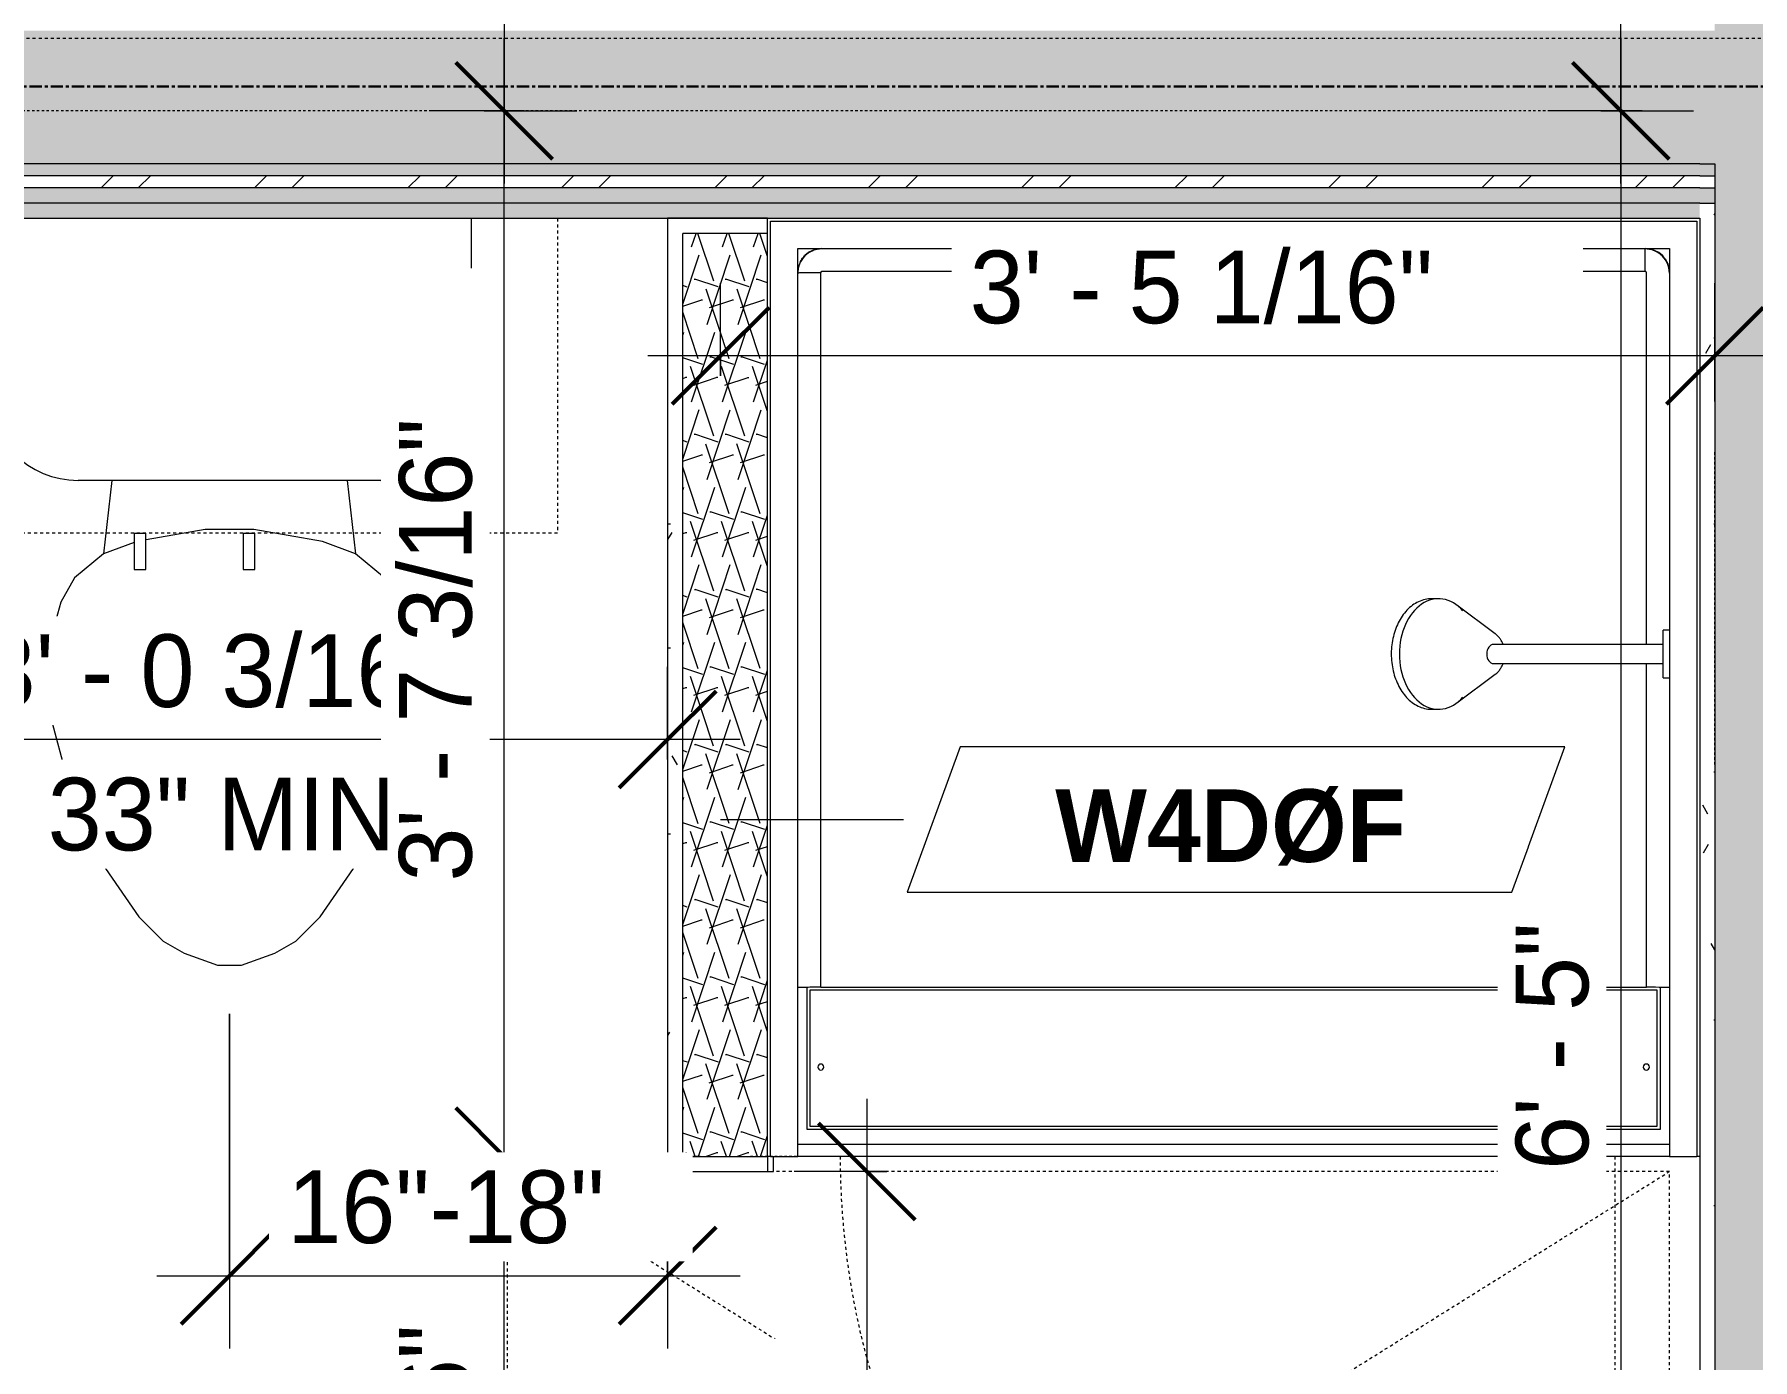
# Model space of a CAD drawing. Header units: inches. Extents: x -4058 to -1781, y 9814 to 12289.
# Drawn here: x -3556.1 to -3485.1, y 10786.6 to 10841.3 of the extents above; entities that cross this region are included whole.
import ezdxf

# ---------------------------------------------------------------- set-up
doc = ezdxf.new("R2010")
doc.units = ezdxf.units.IN
doc.header["$MEASUREMENT"] = 0
for name, pattern in [('Dash', [0.25, 0.125, -0.125]), ('Dash 3_32_', [0.1875, 0.09375, -0.09375]), ('Dash_2_', [0.25, 0.125, -0.125]), ('Grid Line 1_2_', [0.875, 0.5, -0.125, 0.125, -0.125]), ('Grid Line 1_2__2_', [0.875, 0.5, -0.125, 0.125, -0.125])]:
    doc.linetypes.add(name, pattern=pattern)
for name, color, linetype, lineweight in [('0-1', 7, 'Continuous', 5), ('A-ANNO-DIMS', 211, 'Continuous', 9), ('A-ANNO-DIMS-32', 211, 'Continuous', 9), ('A-DETL-1', 90, 'Dash 3_32_', 9), ('A-GENM', 5, 'Continuous', 9), ('A-GENM-2', 147, 'Dash', 9), ('A-WALL-1', 7, 'Continuous', 9), ('A-WALL-2', 113, 'Continuous', 9), ('A-WALL-IDEN', 211, 'Continuous', 9), ('A-WALL-PATT-1', 9, 'Continuous', 9), ('G-ANNO-SYMB-4', 111, 'Dash_2_', 9), ('I-WALL-1', 1, 'Continuous', 5), ('I-WALL-2', 7, 'Continuous', 9), ('P-SANR-FIXT', 6, 'Continuous', 9), ('P-SANR-FIXT-HDLN', 131, 'Dash', 9), ('Q-CASE', 31, 'Continuous', 9), ('Q-CASE-3', 31, 'Dash', 9), ('S-GRID-1', 1, 'Grid Line 1_2_', 9), ('S-GRID-2', 1, 'Grid Line 1_2__2_', 30)]:
    doc.layers.add(name, color=color, linetype=linetype, lineweight=lineweight)
doc.styles.add('Century Gothic', font='ufonts.com_century-gothic.ttf', dxfattribs={"height": 3})
doc.styles.add('Century Gothic_B', font='GOTHICB.TTF', dxfattribs={"height": 3})
doc.dimstyles.new('THE_DIMENSION_STRING', dxfattribs={"dimscale": 12, "dimtxt": 3.132505, "dimasz": 0.333333, "dimexe": 0.25, "dimexo": 0.166667, "dimgap": 0.041667, "dimtad": 1, "dimdec": 4, "dimrnd": 0.0625, "dimzin": 3, "dimdsep": 46, "dimlunit": 4, "dimtxsty": 'Century Gothic', "dimblk1": 'OBLIQUE', "dimblk2": 'OBLIQUE', "dimsah": 1, "dimcen": 0.09, "dimdle": 0.25, "dimazin": 0, "dimtfac": 1, "dimtdec": 4, "dimtix": 1, "dimtmove": 0, "dimatfit": 3, "dimfxl": 1, "dimtvp": 1, "dimtfill": 1, "dimfrac": 2, "dimtolj": 1, "dimtzin": 0, "dimarcsym": 2})
doc.dimstyles.new('THE_DIMENSION_STRING_2', dxfattribs={"dimscale": 12, "dimtxt": 3.132505, "dimasz": 0.333333, "dimexe": 0.25, "dimexo": 0.166667, "dimgap": 0.041667, "dimtad": 1, "dimdec": 4, "dimrnd": 0.0625, "dimzin": 3, "dimdsep": 46, "dimlunit": 4, "dimtxsty": 'Century Gothic', "dimblk1": 'OBLIQUE', "dimblk2": 'OBLIQUE', "dimsah": 1, "dimcen": 0.09, "dimdle": 0.25, "dimazin": 0, "dimtfac": 1, "dimtdec": 4, "dimtix": 1, "dimtmove": 0, "dimatfit": 3, "dimfxl": 1, "dimtvp": 1, "dimtfill": 1, "dimfrac": 2, "dimtolj": 1, "dimtzin": 0, "dimarcsym": 2})
doc.dimstyles.new('THE_DIMENSION_STRING_6', dxfattribs={"dimscale": 12, "dimtxt": 3.132505, "dimasz": 0.333333, "dimexe": 0.25, "dimexo": 0.166667, "dimgap": 0.041667, "dimtad": 1, "dimdec": 4, "dimrnd": 0.0625, "dimzin": 3, "dimdsep": 46, "dimlunit": 4, "dimtxsty": 'Century Gothic', "dimblk1": 'OBLIQUE', "dimblk2": 'OBLIQUE', "dimsah": 1, "dimcen": 0.09, "dimdle": 0.25, "dimazin": 0, "dimtfac": 1, "dimtdec": 4, "dimtix": 1, "dimtmove": 0, "dimatfit": 3, "dimfxl": 1, "dimtvp": 1, "dimtfill": 1, "dimfrac": 2, "dimtolj": 1, "dimtzin": 0, "dimarcsym": 2})
pattern_1 = [(0, (0, 0), (10.24, 2.56), [0.422, -7.258, 0.422, -7.258, -40.96]), (0, (0, 0), (10.24, 2.56), [-15.36, 0.422, -14.938, 0.422, -7.258, -17.92]), (0, (0, 0), (10.24, 2.56), [-38.4, 0.422, -4.698, 0.422, -12.378]), (120, (3.84, 1.28), (-7.33702503, 7.58810013), [0.422, -7.258, 0.422, -7.258, -40.96]), (120, (3.84, 1.28), (-7.33702503, 7.58810013), [-15.36, 0.422, -14.938, 0.422, -7.258, -17.92]), (120, (3.84, 1.28), (-7.33702503, 7.58810013), [-38.4, 0.422, -4.698, 0.422, -12.378]), (240, (5.12, 6.4), (-2.90297497, -10.14810013), [0.422, -7.258, 0.422, -7.258, -40.96]), (240, (5.12, 6.4), (-2.90297497, -10.14810013), [-15.36, 0.422, -14.938, 0.422, -7.258, -17.92]), (240, (5.12, 6.4), (-2.90297497, -10.14810013), [-38.4, 0.422, -4.698, 0.422, -12.378])]
pattern_2 = [(161.57, (0.16, 0.16), (-1.279773737, -0.000426766), [0, -9.107, 1.011, 0]), (18.43, (-0.16, 0.16), (-1.279773737, 0.000426766), [0, -9.107, 1.011, 0]), (108.43, (0.16, 0.16), (0.639452382, -3.199964008), [3.035, -7.083]), (71.57, (-0.16, 0.16), (0.639452382, 3.199964008), [3.035, -7.083])]

# ---------------------------------------------------------------- blocks, each defined once
blk = doc.blocks.new('CTR - 1st Phase - Shell_rvt-1-UNIT PLANS - 1ST FLOOR')
at = {"layer": 'S-GRID-1'}
blk.add_line((-1781.273, 10839.189), (-4041.78, 10839.189), dxfattribs=at)
blk = doc.blocks.new('CTR - 1st Phase - Common Walls_rvt-1-UNIT PLANS - 1ST FLOOR')
at = {"layer": 'A-WALL-PATT-1'}
h = blk.add_hatch(dxfattribs=at)
h.set_pattern_fill('FP_4', color=256, style=0, pattern_type=2)
h.set_pattern_definition(pattern_2)
h.paths.add_polyline_path([(-3481.174, 10716.439), (-3481.174, 10959.939), (-3486.674, 10959.939), (-3486.674, 10716.439)], flags=0)
h = blk.add_hatch(dxfattribs=at)
h.set_pattern_fill('FP_3', color=256, style=0, pattern_type=2)
h.set_pattern_definition(pattern_1)
h.paths.add_polyline_path([(-3486.674, 10717.064), (-3486.674, 10834.377), (-3487.299, 10834.377), (-3487.299, 10717.064)], flags=0)
h.paths.add_polyline_path([(-3487.299, 10842.002), (-3486.674, 10842.002), (-3486.674, 10959.314), (-3487.299, 10959.314), (-3487.299, 10842.627)], flags=0)
h = blk.add_hatch(dxfattribs=at)
h.set_pattern_fill('FP_4', color=256, style=0, pattern_type=2)
h.set_pattern_definition(pattern_2)
h.paths.add_polyline_path([(-3487.299, 10836.002), (-3486.674, 10836.002), (-3486.674, 10841.502), (-3823.824, 10841.502), (-3823.824, 10836.002), (-3494.837, 10836.002)], flags=0)
h = blk.add_hatch(dxfattribs=at)
h.set_pattern_fill('FP_16', color=256, style=0, pattern_type=2)
h.set_pattern_definition([(45, (0, 0), (-3.1678384, 3.1678384), []), (45, (0, 4.8), (-3.1678384, 3.1678384), [])])
h.paths.add_polyline_path([(-3486.674, 10835.002), (-3486.674, 10835.502), (-3823.824, 10835.502), (-3823.824, 10835.002), (-3487.299, 10835.002)], flags=0)
h = blk.add_hatch(dxfattribs=at)
h.set_pattern_fill('FP_3', color=256, style=0, pattern_type=2)
h.set_pattern_definition(pattern_1)
h.paths.add_polyline_path([(-3487.299, 10834.377), (-3486.674, 10834.377), (-3486.674, 10835.002), (-3823.824, 10835.002), (-3823.824, 10834.377), (-3494.837, 10834.377)], flags=0)
h = blk.add_hatch(dxfattribs=at)
h.set_pattern_fill('FP_3', color=256, style=0, pattern_type=2)
h.set_pattern_definition(pattern_1)
h.paths.add_polyline_path([(-3487.424, 10833.752), (-3487.299, 10833.752), (-3487.299, 10834.377), (-3823.824, 10834.377), (-3823.824, 10833.752), (-3494.837, 10833.752)], flags=0)
at = {"layer": 'I-WALL-1'}
blk.add_hatch(color=256, dxfattribs=at).paths.add_polyline_path([(-3486.674, 10835.502), (-3486.674, 10836.002), (-3823.824, 10836.002), (-3823.824, 10835.502), (-3487.299, 10835.502)], flags=0)
at = {"layer": 'A-WALL-1'}
for p, q in [((-3487.299, 10836.002), (-3823.824, 10836.002)), ((-3487.299, 10836.002), (-3486.674, 10836.002)), ((-3486.674, 10836.002), (-3486.674, 10835.502)), ((-3486.674, 10836.002), (-3486.674, 10835.502)), ((-3487.299, 10835.502), (-3823.824, 10835.502)), ((-3487.299, 10835.002), (-3823.824, 10835.002)), ((-3487.299, 10835.502), (-3486.674, 10835.502)), ((-3487.299, 10835.002), (-3486.674, 10835.002)), ((-3486.674, 10835.502), (-3486.674, 10835.002)), ((-3486.674, 10835.502), (-3486.674, 10835.002)), ((-3486.674, 10835.002), (-3486.674, 10834.377)), ((-3486.674, 10835.002), (-3486.674, 10834.377)), ((-3487.299, 10834.377), (-3823.824, 10834.377)), ((-3487.299, 10834.377), (-3486.674, 10834.377)), ((-3486.674, 10834.377), (-3486.674, 10717.064))]:
    blk.add_line(p, q, dxfattribs=at)
at = {"layer": 'I-WALL-2'}
for p, q in [((-3823.824, 10833.752), (-3525.799, 10833.752)), ((-3487.299, 10795.002), (-3487.299, 10717.064))]:
    blk.add_line(p, q, dxfattribs=at)
blk = doc.blocks.new('CTR - 1st Phase - Structure_rvt-1-UNIT PLANS - 1ST FLOOR')
at = {"layer": 'S-GRID-2'}
blk.add_line((-1781.273, 10839.189), (-4041.78, 10839.189), dxfattribs=at)
blk = doc.blocks.new('Toilet-Domestic-3D - Toilet-Domestic-3D-1352612-UNIT PLANS - 1ST FLOOR')
at = {"layer": 'P-SANR-FIXT'}
for p, q in [((-9.976, 11.75), (-9.976, 18.856)), ((9.976, 18.856), (9.976, 11.75)), ((6.25, 8.024), (-6.25, 8.024)), ((-4.862, 8.024), (-5.209, 5)), ((4.862, 8.024), (5.209, 5)), ((-1, 6), (-3.449, 5.568)), ((1, 6), (-1, 6)), ((3.836, 5.5), (1, 6)), ((-5.209, 5), (-6.401, 4)), ((-3.938, 5.463), (-5.209, 5)), ((5.209, 5), (3.836, 5.5)), ((6.401, 4), (5.209, 5)), ((-6.401, 4), (-6.968, 3)), ((6.968, 3), (6.401, 4)), ((-6.968, 3), (-7.236, 2)), ((7.236, 2), (6.968, 3)), ((-7.236, 2), (-7.413, 0.996)), ((7.413, 0.996), (7.236, 2)), ((-7.413, 0.996), (-7.5, 0)), ((7.5, 0), (7.413, 0.996)), ((-7.5, 0), (-7.326, -1.992)), ((7.326, -1.992), (7.5, 0)), ((-7.326, -1.992), (-6.788, -4)), ((6.788, -4), (7.326, -1.992)), ((-6.788, -4), (-6.06, -6)), ((6.06, -6), (6.788, -4)), ((-6.06, -6), (-5.127, -8)), ((5.127, -8), (6.06, -6)), ((-5.127, -8), (-3.74, -10)), ((3.74, -10), (5.127, -8)), ((-3.74, -10), (-2.74, -11)), ((2.74, -11), (3.74, -10)), ((-2.74, -11), (-1.874, -11.5)), ((1.874, -11.5), (2.74, -11)), ((-1.874, -11.5), (-0.5, -12)), ((-0.5, -12), (0.5, -12)), ((0.5, -12), (1.874, -11.5))]:
    blk.add_line(p, q, dxfattribs=at)
for centre, start, end in [((-6.25, 11.75), 180, 270), ((6.25, 11.75), 270, 360)]:
    blk.add_arc(centre, 3.726, start, end, dxfattribs=at)
blk = doc.blocks.new('ADA Clearances - 30_x48_-4171341-UNIT PLANS - 1ST FLOOR')
at = {"layer": 'A-GENM-2'}
for p, q in [((15, -24), (-15, 24)), ((-15, -24), (15, 24)), ((15, 24), (-15, 24)), ((-15, 24), (-15, -13)), ((15, -24), (15, 24)), ((-15, -17.375), (-15, -24)), ((-15, -24), (15, -24))]:
    blk.add_line(p, q, dxfattribs=at)
blk = doc.blocks.new('300 Series Wall Hung Cabinet_326 - 30_-2909953-UNIT PLANS - 1ST FLOOR')
at = {"layer": 'Q-CASE'}
for p, q in [((-2.012, 14.687), (-2.5, 14.687)), ((-2.5, 14.687), (-2.5, 13.188)), ((-2.012, 13.188), (-2.012, 14.687)), ((2.488, 14.687), (2, 14.687)), ((2, 14.687), (2, 13.188)), ((2.488, 13.188), (2.488, 14.687)), ((-2.012, 13.188), (-2.5, 13.188)), ((2.488, 13.188), (2, 13.188))]:
    blk.add_line(p, q, dxfattribs=at)
at = {"layer": 'Q-CASE-3'}
for p, q in [((-15, 0.187), (-15, 13.188)), ((-15, 13.188), (15, 13.188)), ((15, 13.188), (15, 0.187)), ((15, 0.187), (-15, 0.187))]:
    blk.add_line(p, q, dxfattribs=at)
blk = doc.blocks.new('The Shower - The Shower-V146-UNIT PLANS - 1ST FLOOR')
at = {"layer": 'P-SANR-FIXT'}
for p, q in [((0, -0.5), (38.5, -0.5)), ((0, -39.25), (0, -0.5)), ((0.125, -39.25), (0.125, -0.625)), ((0.125, -0.625), (38.375, -0.625)), ((38.375, -0.625), (38.375, -39.25)), ((38.5, -0.5), (38.5, -39.25)), ((1.25, -39.25), (1.25, -1.75)), ((1.25, -1.75), (37.25, -1.75)), ((1.578, -2.01), (1.51, -2.078)), ((1.731, -1.895), (1.699, -1.915)), ((2.007, -1.78), (1.932, -1.802)), ((36.25, -1.769), (2.253, -1.769)), ((36.25, -1.769), (36.25, -1.75)), ((36.568, -1.802), (36.493, -1.78)), ((36.801, -1.915), (36.772, -1.897)), ((36.99, -2.078), (36.922, -2.01)), ((37.25, -1.75), (37.25, -17.516)), ((1.302, -2.432), (1.28, -2.507)), ((1.415, -2.199), (1.397, -2.229)), ((2.2, -32.266), (2.2, -2.75)), ((36.25, -2.7), (2.253, -2.7)), ((36.3, -18.106), (36.3, -2.753)), ((37.105, -2.231), (37.085, -2.199)), ((37.22, -2.507), (37.198, -2.432)), ((36.3, -32.266), (36.3, -18.893)), ((37.25, -19.484), (37.25, -39.25)), ((1.625, -32.27), (1.625, -38.125)), ((36.75, -32.38), (1.75, -32.38)), ((1.75, -32.38), (1.75, -37.996)), ((2.2, -32.266), (36.3, -32.266)), ((36.75, -37.996), (36.75, -32.38)), ((36.875, -38.125), (36.875, -32.27)), ((1.625, -38.125), (36.875, -38.125)), ((1.75, -37.996), (36.75, -37.996)), ((1.25, -38.75), (37.25, -38.75)), ((1.25, -39.25), (1.25, -38.75)), ((37.25, -38.75), (37.25, -39.25)), ((0.125, -39.25), (0, -39.25)), ((0.125, -39.25), (1.25, -39.25)), ((37.25, -39.25), (1.25, -39.25)), ((37.25, -39.25), (38.375, -39.25)), ((38.5, -39.25), (38.375, -39.25))]:
    blk.add_line(p, q, dxfattribs=at)
for centre, radius, start, end in [((2.25, -2.75), 1, 90, 180), ((36.25, -2.75), 1, 0, 90), ((2.203, -35.563), 0.125, 0, 180), ((36.297, -35.563), 0.125, 0, 180), ((2.203, -35.563), 0.125, 180, 0), ((36.297, -35.563), 0.125, 180, 0)]:
    blk.add_arc(centre, radius, start, end, dxfattribs=at)
for centre, start_param, end_param in [((2.2, -32.284), 1.570796, 3.141593), ((36.3, -32.284), 0, 1.570796)]:
    blk.add_ellipse(centre, major_axis=(0.95, 0), ratio=0.019505, start_param=start_param, end_param=end_param, dxfattribs=at)
for points, knots in [([(2.253, -1.769), (2.186, -1.769), (2.056, -1.781), (1.804, -1.857), (1.525, -2.042), (1.34, -2.32), (1.263, -2.572), (1.25, -2.702), (1.25, -2.769)], [-0.001856, -0.001856, -0.001856, -0.001856, 0.123376, 0.248608, 0.499072, 0.749536, 0.874768, 1, 1, 1, 1]), ([(1.385, -2.249), (1.409, -2.206), (1.47, -2.117), (1.545, -2.038), (1.589, -2)], [-0.666048, -0.666048, -0.666048, -0.666048, -0.5714286, -0.4597287, -0.4597287, -0.4597287, -0.4597287]), ([(1.752, -1.883), (1.773, -1.871), (1.86, -1.825), (2.026, -1.767), (2.174, -1.75), (2.25, -1.75)], [-0.332096, -0.332096, -0.332096, -0.332096, -0.2857143, -0.1428571, 0, 0, 0, 0]), ([(36.25, -1.75), (36.307, -1.75), (36.419, -1.76), (36.588, -1.803), (36.696, -1.853), (36.75, -1.884)], [-1, -1, -1, -1, -0.8928571, -0.7857143, -0.6665409, -0.6665409, -0.6665409, -0.6665409]), ([(37.25, -2.771), (37.25, -2.705), (37.238, -2.575), (37.162, -2.322), (36.977, -2.044), (36.699, -1.858), (36.447, -1.782), (36.317, -1.769), (36.25, -1.769)], [-0.001856, -0.001856, -0.001856, -0.001856, 0.123376, 0.248608, 0.499072, 0.749536, 0.874768, 1, 1, 1, 1]), ([(36.751, -1.885), (36.794, -1.909), (36.889, -1.974), (36.972, -2.055), (37.014, -2.105)], [-0.666048, -0.666048, -0.666048, -0.666048, -0.5714286, -0.4462442, -0.4462442, -0.4462442, -0.4462442]), ([(2.253, -2.7), (2.242, -2.7), (2.24, -2.701), (2.23, -2.704), (2.224, -2.707), (2.217, -2.712), (2.212, -2.717), (2.206, -2.725), (2.202, -2.735), (2.201, -2.741), (2.2, -2.747), (2.2, -2.753)], [-1, -1, -1, -1, -0.833333, -0.75, -0.666667, -0.583333, -0.416667, -0.333333, -0.208333, -0.083333, 0, 0, 0, 0]), ([(36.3, -2.753), (36.3, -2.742), (36.299, -2.74), (36.296, -2.73), (36.293, -2.724), (36.288, -2.717), (36.283, -2.712), (36.275, -2.706), (36.265, -2.702), (36.259, -2.7), (36.253, -2.7), (36.247, -2.7)], [-1, -1, -1, -1, -0.833333, -0.75, -0.666667, -0.583333, -0.416667, -0.333333, -0.208333, -0.083333, 0, 0, 0, 0]), ([(37.117, -2.252), (37.129, -2.273), (37.157, -2.326), (37.181, -2.382), (37.193, -2.416)], [-0.332096, -0.332096, -0.332096, -0.332096, -0.2857143, -0.2167295, -0.2167295, -0.2167295, -0.2167295])]:
    blk.add_open_spline(points, degree=3, knots=knots, dxfattribs=at)
for points in [[(1.627, -1.968), (1.665, -1.937), (1.707, -1.909), (1.75, -1.884)], [(36.247, -2.7), (36.248, -2.617), (36.248, -2.452), (36.249, -2.222), (36.249, -2.026), (36.25, -1.877), (36.25, -1.816), (36.25, -1.796)], [(1.25, -2.75), (1.25, -2.735), (1.25, -2.721), (1.251, -2.707)], [(2.2, -2.753), (2.117, -2.752), (1.951, -2.752), (1.72, -2.754), (1.521, -2.756), (1.368, -2.759), (1.272, -2.764), (1.25, -2.767), (1.25, -2.769)], [(1.348, -2.319), (1.359, -2.295), (1.371, -2.272), (1.384, -2.25)], [(37.047, -2.146), (37.072, -2.179), (37.095, -2.214), (37.116, -2.25)], [(37.247, -2.673), (37.249, -2.698), (37.25, -2.724), (37.25, -2.75)]]:
    blk.add_open_spline(points, degree=3, dxfattribs=at)
at = {"layer": 'P-SANR-FIXT-HDLN'}
blk.add_line((35, -39.25), (35, -71.25), dxfattribs=at)
blk.add_arc((35, -39.25), 32, 180, 270, dxfattribs=at)
blk = doc.blocks.new('Shower Head - Shower Head-3260035-UNIT PLANS - 1ST FLOOR')
at = {"layer": 'P-SANR-FIXT'}
for p, q in [((-2.285, 9.815), (-2.285, 9.536)), ((2.285, 9.536), (2.285, 9.815)), ((-2.021, 8.783), (-0.837, 7.194)), ((0.837, 7.194), (2.021, 8.783)), ((-0.394, 7.265), (-0.394, 6.013)), ((0.394, 6.013), (0.394, 7.265)), ((-0.394, 1.002), (-0.394, 0.255)), ((0.394, 0.255), (0.394, 1.002)), ((-0.984, 0.255), (-0.984, 0)), ((-0.984, 0.255), (0.984, 0.255)), ((0.984, 0), (-0.984, 0)), ((0.984, 0), (0.984, 0.255))]:
    blk.add_line(p, q, dxfattribs=at)
at = {"layer": 'P-SANR-FIXT', "flags": 128}
for points in [[(0, 11.488), (-0.089, 11.487), (-0.178, 11.483), (-0.267, 11.476), (-0.355, 11.468), (-0.443, 11.456), (-0.53, 11.443), (-0.616, 11.426), (-0.702, 11.408), (-0.786, 11.387), (-0.869, 11.363), (-0.952, 11.337), (-1.032, 11.309), (-1.111, 11.278), (-1.189, 11.245), (-1.265, 11.21), (-1.339, 11.173), (-1.411, 11.133), (-1.481, 11.092), (-1.548, 11.048), (-1.614, 11.002), (-1.677, 10.955), (-1.737, 10.905), (-1.795, 10.853), (-1.85, 10.8), (-1.903, 10.745), (-1.952, 10.688), (-1.999, 10.629), (-2.042, 10.569), (-2.082, 10.507), (-2.119, 10.444), (-2.152, 10.38), (-2.182, 10.315), (-2.208, 10.248), (-2.23, 10.18), (-2.249, 10.112), (-2.264, 10.043), (-2.275, 9.974), (-2.282, 9.904), (-2.285, 9.833), (-2.285, 9.815)], [(2.285, 9.815), (2.283, 9.885), (2.277, 9.955), (2.267, 10.024), (2.253, 10.094), (2.236, 10.162), (2.214, 10.23), (2.189, 10.297), (2.16, 10.362), (2.128, 10.427), (2.092, 10.49), (2.053, 10.552), (2.011, 10.613), (1.965, 10.672), (1.916, 10.729), (1.865, 10.785), (1.81, 10.839), (1.753, 10.891), (1.693, 10.941), (1.631, 10.99), (1.566, 11.036), (1.499, 11.08), (1.43, 11.122), (1.358, 11.163), (1.285, 11.2), (1.21, 11.236), (1.132, 11.27), (1.054, 11.301), (0.973, 11.33), (0.892, 11.356), (0.809, 11.38), (0.725, 11.402), (0.639, 11.422), (0.553, 11.438), (0.466, 11.453), (0.379, 11.465), (0.291, 11.474), (0.202, 11.481), (0.113, 11.486), (0.024, 11.488), (0, 11.488)], [(-0.837, 7.194), (-0.813, 7.163), (-0.787, 7.133), (-0.76, 7.105), (-0.733, 7.078), (-0.705, 7.052), (-0.676, 7.029), (-0.647, 7.006), (-0.617, 6.985), (-0.587, 6.965), (-0.556, 6.947), (-0.525, 6.93), (-0.494, 6.914), (-0.462, 6.899), (-0.43, 6.885), (-0.398, 6.873)], [(0.394, 6.871), (0.426, 6.883), (0.458, 6.897), (0.489, 6.911), (0.521, 6.927), (0.552, 6.944), (0.582, 6.963), (0.613, 6.982), (0.643, 7.003), (0.672, 7.025), (0.701, 7.049), (0.729, 7.074), (0.756, 7.101), (0.783, 7.129), (0.809, 7.159), (0.834, 7.19), (0.837, 7.194)], [(-0.394, 6.013), (-0.394, 5.808), (-0.394, 5.596), (-0.394, 5.377), (-0.394, 5.15), (-0.394, 4.917), (-0.394, 4.678), (-0.394, 4.433), (-0.394, 4.182), (-0.394, 3.926), (-0.394, 3.666), (-0.394, 3.401), (-0.394, 3.132), (-0.394, 2.86), (-0.394, 2.585), (-0.394, 2.308), (-0.394, 2.028), (-0.394, 1.747), (-0.394, 1.465), (-0.394, 1.182), (-0.394, 1.002)], [(0.394, 1.002), (0.394, 1.285), (0.394, 1.568), (0.394, 1.85), (0.394, 2.131), (0.394, 2.41), (0.394, 2.686), (0.394, 2.96), (0.394, 3.231), (0.394, 3.498), (0.394, 3.761), (0.394, 4.02), (0.394, 4.274), (0.394, 4.523), (0.394, 4.766), (0.394, 5.003), (0.394, 5.234), (0.394, 5.458), (0.394, 5.674), (0.394, 5.884), (0.394, 6.013)]]:
    blk.add_lwpolyline(points, dxfattribs=at)
at = {"layer": 'P-SANR-FIXT'}
for centre, major_axis, start_param, end_param in [((0, 9.536), (-2.285, 0), 4.712389, 6.956384), ((0, 9.536), (2.285, 0), 5.609987, 7.853982), ((0, 7.265), (-0.394, 0), 4.712389, 6.283185), ((0, 7.265), (-0.394, 0), 3.141593, 4.712389)]:
    blk.add_ellipse(centre, major_axis=major_axis, ratio=0.707107, start_param=start_param, end_param=end_param, dxfattribs=at)
blk = doc.blocks.new('DIMBLOCK102-UNIT PLANS - 1ST FLOOR')
at = {"layer": 'A-ANNO-DIMS-32'}
for p, q in [((-3490.553, 10841.189), (-3490.553, 10761.189)), ((-3489.725, 10838.189), (-3493.553, 10838.189)), ((-3490.553, 10838.189), (-3489.725, 10838.189)), ((-3489.725, 10761.189), (-3493.553, 10761.189)), ((-3490.553, 10761.189), (-3489.725, 10761.189))]:
    blk.add_line(p, q, dxfattribs=at)
at = {"layer": 'A-ANNO-DIMS-32', "lineweight": 50}
for p, q in [((-3490.553, 10838.189), (-3492.553, 10840.189)), ((-3490.553, 10838.189), (-3488.553, 10836.189)), ((-3490.553, 10761.189), (-3492.553, 10763.189)), ((-3490.553, 10761.189), (-3488.553, 10759.189))]:
    blk.add_line(p, q, dxfattribs=at)
at = {"layer": 'A-ANNO-DIMS-32', "color": 0, "insert": (-3494.898, 10794.444), "char_height": 3, "width": 12.58969, "attachment_point": 1, "rotation": 90, "line_spacing_factor": 0.984502, "style": 'Century Gothic', "bg_fill": 3, "box_fill_scale": 1.25, "bg_fill_color": 256, "bg_fill_true_color": 13158600, "bg_fill_transparency": 0}
blk.add_mtext('6\' - 5"', dxfattribs=at)
blk = doc.blocks.new('_Oblique')
at = {"color": 0, "linetype": 'ByBlock', "lineweight": -2}
blk.add_line((-0.5, -0.5), (0.5, 0.5), dxfattribs=at)
blk = doc.blocks.new('DIMBLOCK110-UNIT PLANS - 1ST FLOOR')
at = {"layer": 'A-ANNO-DIMS-32', "lineweight": 50}
for p, q in [((-3490.553, 10915.189), (-3492.553, 10917.189)), ((-3490.553, 10915.189), (-3488.553, 10913.189)), ((-3490.553, 10838.189), (-3492.553, 10840.189)), ((-3490.553, 10838.189), (-3488.553, 10836.189))]:
    blk.add_line(p, q, dxfattribs=at)
at = {"layer": 'A-ANNO-DIMS-32'}
for p, q in [((-3491.381, 10915.189), (-3487.553, 10915.189)), ((-3490.553, 10915.189), (-3491.381, 10915.189)), ((-3490.553, 10835.189), (-3490.553, 10915.189)), ((-3491.381, 10838.189), (-3487.553, 10838.189)), ((-3490.553, 10838.189), (-3491.381, 10838.189))]:
    blk.add_line(p, q, dxfattribs=at)
at = {"layer": 'A-ANNO-DIMS-32', "color": 0, "insert": (-3494.898, 10871.444), "char_height": 3, "width": 12.58969, "attachment_point": 1, "rotation": 90, "line_spacing_factor": 0.984502, "style": 'Century Gothic', "bg_fill": 3, "box_fill_scale": 1.25, "bg_fill_color": 256, "bg_fill_true_color": 13158600, "bg_fill_transparency": 0}
blk.add_mtext('6\' - 5"', dxfattribs=at)
blk = doc.blocks.new('DIMBLOCK314-UNIT PLANS - 1ST FLOOR')
at = {"layer": 'A-ANNO-DIMS-32'}
for p, q in [((-3566.111, 10811.39), (-3566.111, 10815.219)), ((-3529.924, 10811.39), (-3529.924, 10815.219)), ((-3526.924, 10812.219), (-3569.111, 10812.219)), ((-3566.111, 10812.219), (-3566.111, 10811.39)), ((-3529.924, 10812.219), (-3529.924, 10811.39))]:
    blk.add_line(p, q, dxfattribs=at)
at = {"layer": 'A-ANNO-DIMS-32', "lineweight": 50}
for p, q in [((-3566.111, 10812.219), (-3564.111, 10814.219)), ((-3529.924, 10812.219), (-3527.924, 10814.219)), ((-3566.111, 10812.219), (-3568.111, 10810.219)), ((-3529.924, 10812.219), (-3531.924, 10810.219))]:
    blk.add_line(p, q, dxfattribs=at)
at = {"layer": 'A-ANNO-DIMS-32', "color": 0, "char_height": 3, "attachment_point": 1, "line_spacing_factor": 0.984502, "style": 'Century Gothic', "bg_fill": 3, "box_fill_scale": 1.25, "bg_fill_color": 256, "bg_fill_true_color": 13158600, "bg_fill_transparency": 0}
for s, insert, width in [('3\' - 0 3/16"', (-3558.26, 10816.564), 24.5827), ('33" MIN', (-3555.526, 10810.641), 18.01936)]:
    blk.add_mtext(s, dxfattribs=dict(at, insert=insert, width=width))
blk = doc.blocks.new('Wall Tag - Arch Wall-3956453-UNIT PLANS - 1ST FLOOR')
at = {"layer": 'A-WALL-IDEN'}
for p, q in [((-0.3561, 0.0937), (-0.4244, -0.0937)), ((0.4244, 0.0937), (-0.3561, 0.0937)), ((0.3561, -0.0937), (0.4244, 0.0937)), ((-0.4244, -0.0937), (0.3561, -0.0937))]:
    blk.add_line(p, q, dxfattribs=at)
blk = doc.blocks.new('DIMBLOCK423-UNIT PLANS - 1ST FLOOR')
at = {"layer": 'A-ANNO-DIMS-32', "lineweight": 50}
for p, q in [((-3536.672, 10795.002), (-3538.672, 10797.002)), ((-3536.672, 10795.002), (-3534.672, 10793.002)), ((-3536.672, 10761.189), (-3538.672, 10763.189)), ((-3536.672, 10761.189), (-3534.672, 10759.189))]:
    blk.add_line(p, q, dxfattribs=at)
at = {"layer": 'A-ANNO-DIMS-32'}
for p, q in [((-3528.573, 10795.002), (-3539.672, 10795.002)), ((-3536.672, 10761.189), (-3536.672, 10795.002)), ((-3536.672, 10795.002), (-3528.573, 10795.002)), ((-3537.5, 10761.189), (-3533.672, 10761.189)), ((-3536.672, 10761.189), (-3537.5, 10761.189))]:
    blk.add_line(p, q, dxfattribs=at)
at = {"layer": 'A-ANNO-DIMS-32', "color": 0, "insert": (-3541.017, 10766.684), "char_height": 3, "width": 27.38704, "attachment_point": 1, "rotation": 90, "line_spacing_factor": 0.984502, "style": 'Century Gothic', "bg_fill": 3, "box_fill_scale": 1.25, "bg_fill_color": 256, "bg_fill_true_color": 13158600, "bg_fill_transparency": 0}
blk.add_mtext('2\' - 9 13/16"', dxfattribs=at)
blk = doc.blocks.new('DIMBLOCK424-UNIT PLANS - 1ST FLOOR')
at = {"layer": 'A-ANNO-DIMS-32'}
for p, q in [((-3536.672, 10795.002), (-3536.672, 10841.189)), ((-3537.5, 10838.189), (-3533.672, 10838.189)), ((-3536.672, 10838.189), (-3537.5, 10838.189)), ((-3528.573, 10795.002), (-3539.672, 10795.002)), ((-3536.672, 10795.002), (-3528.573, 10795.002))]:
    blk.add_line(p, q, dxfattribs=at)
at = {"layer": 'A-ANNO-DIMS-32', "lineweight": 50}
for p, q in [((-3536.672, 10838.189), (-3538.672, 10840.189)), ((-3536.672, 10838.189), (-3534.672, 10836.189)), ((-3536.672, 10795.002), (-3538.672, 10797.002)), ((-3536.672, 10795.002), (-3534.672, 10793.002))]:
    blk.add_line(p, q, dxfattribs=at)
at = {"layer": 'A-ANNO-DIMS-32', "color": 0, "insert": (-3541.017, 10806.353), "char_height": 3, "width": 24.5827, "attachment_point": 1, "rotation": 90, "line_spacing_factor": 0.984502, "style": 'Century Gothic', "bg_fill": 3, "box_fill_scale": 1.25, "bg_fill_color": 256, "bg_fill_true_color": 13158600, "bg_fill_transparency": 0}
blk.add_mtext('3\' - 7 3/16"', dxfattribs=at)
blk = doc.blocks.new('DIMBLOCK429-UNIT PLANS - 1ST FLOOR')
at = {"layer": 'A-ANNO-DIMS-32', "lineweight": 50}
for p, q in [((-3536.672, 10881.377), (-3538.672, 10883.377)), ((-3536.672, 10881.377), (-3534.672, 10879.377)), ((-3536.672, 10838.189), (-3538.672, 10840.189)), ((-3536.672, 10838.189), (-3534.672, 10836.189))]:
    blk.add_line(p, q, dxfattribs=at)
at = {"layer": 'A-ANNO-DIMS-32'}
for p, q in [((-3528.573, 10881.377), (-3539.672, 10881.377)), ((-3536.672, 10881.377), (-3536.672, 10835.189)), ((-3536.672, 10881.377), (-3528.573, 10881.377)), ((-3535.844, 10838.189), (-3539.672, 10838.189)), ((-3536.672, 10838.189), (-3535.844, 10838.189))]:
    blk.add_line(p, q, dxfattribs=at)
at = {"layer": 'A-ANNO-DIMS-32', "color": 0, "insert": (-3541.017, 10849.54), "char_height": 3, "width": 24.5827, "attachment_point": 1, "rotation": 90, "line_spacing_factor": 0.984502, "style": 'Century Gothic', "bg_fill": 3, "box_fill_scale": 1.25, "bg_fill_color": 256, "bg_fill_true_color": 13158600, "bg_fill_transparency": 0}
blk.add_mtext('3\' - 7 3/16"', dxfattribs=at)
blk = doc.blocks.new('DIMBLOCK1329-UNIT PLANS - 1ST FLOOR')
at = {"layer": 'A-ANNO-DIMS-32'}
for p, q in [((-3548.017, 10800.896), (-3548.017, 10787.073)), ((-3548.017, 10790.073), (-3548.017, 10800.896)), ((-3529.924, 10792.377), (-3529.924, 10787.073)), ((-3529.924, 10790.073), (-3529.924, 10792.377)), ((-3551.017, 10790.073), (-3526.924, 10790.073))]:
    blk.add_line(p, q, dxfattribs=at)
at = {"layer": 'A-ANNO-DIMS-32', "lineweight": 50}
for p, q in [((-3548.017, 10790.073), (-3546.017, 10792.073)), ((-3529.924, 10790.073), (-3527.924, 10792.073)), ((-3548.017, 10790.073), (-3550.017, 10788.073)), ((-3529.924, 10790.073), (-3531.924, 10788.073))]:
    blk.add_line(p, q, dxfattribs=at)
at = {"layer": 'A-ANNO-DIMS-32', "color": 0, "insert": (-3545.633, 10794.419), "char_height": 3, "width": 15.99069, "attachment_point": 1, "line_spacing_factor": 0.984502, "style": 'Century Gothic', "bg_fill": 3, "box_fill_scale": 1.25, "bg_fill_color": 256, "bg_fill_true_color": 13158600, "bg_fill_transparency": 0}
blk.add_mtext('16"-18"', dxfattribs=at)
blk = doc.blocks.new('DIMBLOCK1330-UNIT PLANS - 1ST FLOOR')
at = {"layer": 'A-ANNO-DIMS-32'}
for p, q in [((-3527.736, 10827.239), (-3527.736, 10831.068)), ((-3486.674, 10826.185), (-3486.674, 10831.068)), ((-3483.674, 10828.068), (-3530.736, 10828.068)), ((-3527.736, 10828.068), (-3527.736, 10827.239)), ((-3486.674, 10828.068), (-3486.674, 10826.185))]:
    blk.add_line(p, q, dxfattribs=at)
at = {"layer": 'A-ANNO-DIMS-32', "lineweight": 50}
for p, q in [((-3527.736, 10828.068), (-3525.736, 10830.068)), ((-3486.674, 10828.068), (-3484.674, 10830.068)), ((-3527.736, 10828.068), (-3529.736, 10826.068)), ((-3486.674, 10828.068), (-3488.674, 10826.068))]:
    blk.add_line(p, q, dxfattribs=at)
at = {"layer": 'A-ANNO-DIMS-32', "color": 0, "insert": (-3517.448, 10832.413), "char_height": 3, "width": 24.5827, "attachment_point": 1, "line_spacing_factor": 0.984502, "style": 'Century Gothic', "bg_fill": 3, "box_fill_scale": 1.25, "bg_fill_color": 256, "bg_fill_true_color": 13158600, "bg_fill_transparency": 0}
blk.add_mtext('3\' - 5 1/16"', dxfattribs=at)
blk = doc.blocks.new('DIMBLOCK1354-UNIT PLANS - 1ST FLOOR')
at = {"layer": 'A-ANNO-DIMS-32'}
for p, q in [((-3521.695, 10797.377), (-3521.695, 10761.377)), ((-3520.867, 10794.377), (-3524.695, 10794.377)), ((-3521.695, 10794.377), (-3520.867, 10794.377)), ((-3520.867, 10764.377), (-3524.695, 10764.377)), ((-3521.695, 10764.377), (-3520.867, 10764.377))]:
    blk.add_line(p, q, dxfattribs=at)
at = {"layer": 'A-ANNO-DIMS-32', "lineweight": 50}
for p, q in [((-3521.695, 10794.377), (-3523.695, 10796.377)), ((-3521.695, 10794.377), (-3519.695, 10792.377)), ((-3521.695, 10764.377), (-3523.695, 10766.377)), ((-3521.695, 10764.377), (-3519.695, 10762.377))]:
    blk.add_line(p, q, dxfattribs=at)
at = {"layer": 'A-ANNO-DIMS-32', "color": 0, "char_height": 3, "attachment_point": 1, "rotation": 90, "line_spacing_factor": 0.984502, "style": 'Century Gothic', "bg_fill": 3, "box_fill_scale": 1.25, "bg_fill_color": 256, "bg_fill_true_color": 13158600, "bg_fill_transparency": 0}
for s, insert, width in [('2\' - 6"', (-3526.04, 10774.131), 12.58969), ('MIN.', (-3520.118, 10774.852), 10.85935)]:
    blk.add_mtext(s, dxfattribs=dict(at, insert=insert, width=width))

msp = doc.modelspace()

# ---------------------------------------------------------------- block references
at = {"layer": '0-1'}
msp.add_blockref('CTR - 1st Phase - Shell_rvt-1-UNIT PLANS - 1ST FLOOR', (0, 0), dxfattribs=at)

# ---------------------------------------------------------------- next in the draw order: block references
msp.add_blockref('CTR - 1st Phase - Common Walls_rvt-1-UNIT PLANS - 1ST FLOOR', (0, 0), dxfattribs=at)

# ---------------------------------------------------------------- next in the draw order: block references
msp.add_blockref('CTR - 1st Phase - Structure_rvt-1-UNIT PLANS - 1ST FLOOR', (0, 0), dxfattribs=at)

# ---------------------------------------------------------------- next in the draw order: hatches: boundary and pattern name
at = {"layer": 'A-WALL-PATT-1'}
h = msp.add_hatch(dxfattribs=at)
h.set_pattern_fill('FP_3', color=256, style=0, pattern_type=2)
h.set_pattern_definition(pattern_1)
h.paths.add_polyline_path([(-3525.79874, 10794.3769), (-3525.79874, 10795.0019), (-3529.29874, 10795.0019), (-3529.29874, 10833.1269), (-3525.79874, 10833.1269), (-3525.79874, 10833.7519), (-3529.92374, 10833.7519), (-3529.92374, 10794.3769), (-3529.14979, 10794.3769)], flags=0)
h = msp.add_hatch(dxfattribs=at)
h.set_pattern_fill('FP_4', color=256, style=0, pattern_type=2)
h.set_pattern_definition(pattern_2)
h.paths.add_polyline_path([(-3525.79874, 10795.0019), (-3525.79874, 10833.1269), (-3529.29874, 10833.1269), (-3529.29874, 10795.0019), (-3529.14979, 10795.0019)], flags=0)

# ---------------------------------------------------------------- next in the draw order: linework, layer by layer
at = {"layer": 'A-DETL-1'}
for p, q in [((-3489.67374, 10838.1894), (-3615.67374, 10838.1894)), ((-3489.67374, 10838.1894), (-3615.67374, 10838.1894)), ((-3486.67374, 10811.18481), (-3486.67374, 10824.18481)), ((-3517.19765, 10795.0019), (-3526.57265, 10795.0019))]:
    msp.add_line(p, q, dxfattribs=at)
at = {"layer": 'A-WALL-2'}
for p, q in [((-3529.92374, 10833.7519), (-3529.92374, 10794.3769)), ((-3525.79874, 10833.7519), (-3529.92374, 10833.7519)), ((-3529.29874, 10795.0019), (-3529.29874, 10833.1269)), ((-3525.79874, 10833.1269), (-3529.29874, 10833.1269)), ((-3529.29874, 10795.0019), (-3525.79874, 10795.0019)), ((-3525.79874, 10795.0019), (-3525.79874, 10794.3769)), ((-3525.54874, 10794.3769), (-3525.54874, 10795.0019)), ((-3529.92374, 10794.3769), (-3525.54874, 10794.3769))]:
    msp.add_line(p, q, dxfattribs=at)
at = {"layer": 'G-ANNO-SYMB-4'}
msp.add_line((-3861.6491, 10841.1894), (-3435.32374, 10841.1894), dxfattribs=at)

# ---------------------------------------------------------------- next in the draw order: block references
at = {"layer": 'A-GENM', "rotation": 270.0000000000447}
msp.add_blockref('ADA Clearances - 30_x48_-4171341-UNIT PLANS - 1ST FLOOR', (-3512.54874, 10779.3769), dxfattribs=at)
at = {"layer": 'P-SANR-FIXT'}
for name, p in [('Toilet-Domestic-3D - Toilet-Domestic-3D-1352612-UNIT PLANS - 1ST FLOOR', (-3548.01749, 10814.89608)), ('The Shower - The Shower-V146-UNIT PLANS - 1ST FLOOR', (-3525.79874, 10834.2519))]:
    msp.add_blockref(name, p, dxfattribs=at)
at = {"layer": 'P-SANR-FIXT', "rotation": 89.99999999984294}
msp.add_blockref('Shower Head - Shower Head-3260035-UNIT PLANS - 1ST FLOOR', (-3488.54874, 10815.7519), dxfattribs=at)
at = {"layer": 'Q-CASE', "rotation": 180}
msp.add_blockref('300 Series Wall Hung Cabinet_326 - 30_-2909953-UNIT PLANS - 1ST FLOOR', (-3549.46694, 10833.93481), dxfattribs=at)

# ---------------------------------------------------------------- next in the draw order: texts
at = {"layer": 'A-WALL-IDEN', "insert": (-3513.91487, 10810.16568), "char_height": 3, "width": 17.978, "attachment_point": 1, "style": 'Century Gothic_B'}
msp.add_mtext('W4DØF', dxfattribs=at)

# ---------------------------------------------------------------- next in the draw order: dimensions: what is measured, and where the dimension line sits
at = {"layer": 'A-ANNO-DIMS'}
for base, p1, p2, dimstyle, override, picture, middle in [((-3490.55294, 10761.1894), (-3487.72452, 10838.1894), (-3487.72452, 10761.1894), 'THE_DIMENSION_STRING', {"dimpost": '<>', "dimfxl": 77}, 'DIMBLOCK102-UNIT PLANS - 1ST FLOOR', (-3492.6284, 10799.6894)), ((-3536.67199, 10795.0019), (-3539.50042, 10761.1894), (-3526.57265, 10795.0019), 'THE_DIMENSION_STRING_2', {"dimpost": '<>', "dimfxl": 36.19962}, 'DIMBLOCK423-UNIT PLANS - 1ST FLOOR', (-3538.91366, 10778.09565))]:
    dim = msp.add_linear_dim(base=base, p1=p1, p2=p2, angle=90, dimstyle=dimstyle, override=override, dxfattribs=at)
    dim.commit()
    dim.dimension.update_dxf_attribs({"geometry": picture, "text_midpoint": middle})
dim = msp.add_linear_dim(base=(-3566.11124, 10812.21868), p1=(-3529.92374, 10809.39026), p2=(-3566.11124, 10809.39026), text='<>\\X33" MIN', dimstyle='THE_DIMENSION_STRING_2', override={"dimpost": '<>', "dimfxl": 36.1875}, dxfattribs=at)
dim.commit()
dim.dimension.update_dxf_attribs({"geometry": 'DIMBLOCK314-UNIT PLANS - 1ST FLOOR', "text_midpoint": (-3548.01749, 10812.21868)})

# ---------------------------------------------------------------- next in the draw order: linework, layer by layer
at = {"layer": 'A-WALL-IDEN'}
msp.add_line((-3527.73624, 10808.91815), (-3520.17869, 10808.91815), dxfattribs=at)

# ---------------------------------------------------------------- next in the draw order: block references
at = {"layer": 'A-WALL-IDEN', "xscale": 31.99999999999999, "yscale": 31.99999999999999, "zscale": 31.99999999999999}
msp.add_blockref('Wall Tag - Arch Wall-3956453-UNIT PLANS - 1ST FLOOR', (-3506.44698, 10808.91815), dxfattribs=at)

# ---------------------------------------------------------------- next in the draw order: dimensions: what is measured, and where the dimension line sits
at = {"layer": 'A-ANNO-DIMS'}
dim = msp.add_linear_dim(base=(-3490.55294, 10915.1894), p1=(-3493.38137, 10838.1894), p2=(-3493.38137, 10915.1894), angle=90, dimstyle='THE_DIMENSION_STRING', override={"dimpost": '<>', "dimfxl": 77}, dxfattribs=at)
dim.commit()
dim.dimension.update_dxf_attribs({"geometry": 'DIMBLOCK110-UNIT PLANS - 1ST FLOOR', "text_midpoint": (-3492.6284, 10876.6894)})

# ---------------------------------------------------------------- next in the draw order: dimensions: what is measured, and where the dimension line sits
dim = msp.add_linear_dim(base=(-3536.67199, 10838.1894), p1=(-3526.57265, 10795.0019), p2=(-3539.50042, 10838.1894), angle=90, dimstyle='THE_DIMENSION_STRING_2', override={"dimpost": '<>', "dimfxl": 45.080899}, dxfattribs=at)
dim.commit()
dim.dimension.update_dxf_attribs({"geometry": 'DIMBLOCK424-UNIT PLANS - 1ST FLOOR', "text_midpoint": (-3538.91366, 10816.59565)})

# ---------------------------------------------------------------- next in the draw order: dimensions: what is measured, and where the dimension line sits
dim = msp.add_linear_dim(base=(-3536.67199, 10838.1894), p1=(-3526.57265, 10881.3769), p2=(-3533.84356, 10838.1894), angle=90, dimstyle='THE_DIMENSION_STRING_2', override={"dimpost": '<>', "dimfxl": 43.795278}, dxfattribs=at)
dim.commit()
dim.dimension.update_dxf_attribs({"geometry": 'DIMBLOCK429-UNIT PLANS - 1ST FLOOR', "text_midpoint": (-3538.91366, 10859.78315)})
dim = msp.add_linear_dim(base=(-3527.73624, 10828.06792), p1=(-3486.67374, 10824.18481), p2=(-3527.73624, 10825.23949), dimstyle='THE_DIMENSION_STRING_6', override={"dimpost": '<>', "dimfxl": 41.076042}, dxfattribs=at)
dim.commit()
dim.dimension.update_dxf_attribs({"geometry": 'DIMBLOCK1330-UNIT PLANS - 1ST FLOOR', "text_midpoint": (-3507.20499, 10830.30959)})
dim = msp.add_linear_dim(base=(-3529.92374, 10790.07333), p1=(-3548.01749, 10802.89608), p2=(-3529.92374, 10794.3769), angle=0, text='16"-18"', dimstyle='THE_DIMENSION_STRING_6', override={"dimpost": '<>', "dimfxl": 19.999009}, dxfattribs=at)
dim.commit()
dim.dimension.update_dxf_attribs({"geometry": 'DIMBLOCK1329-UNIT PLANS - 1ST FLOOR', "text_midpoint": (-3538.97061, 10792.14879)})

# ---------------------------------------------------------------- next in the draw order: dimensions: what is measured, and where the dimension line sits
dim = msp.add_linear_dim(base=(-3521.69501, 10764.3769), p1=(-3518.86658, 10794.3769), p2=(-3518.86658, 10764.3769), angle=90, text='<>\\XMIN.', dimstyle='THE_DIMENSION_STRING_6', override={"dimpost": '<>', "dimfxl": 30}, dxfattribs=at)
dim.commit()
dim.dimension.update_dxf_attribs({"geometry": 'DIMBLOCK1354-UNIT PLANS - 1ST FLOOR', "text_midpoint": (-3521.69501, 10779.3769)})

doc.saveas('drawing.dxf')
